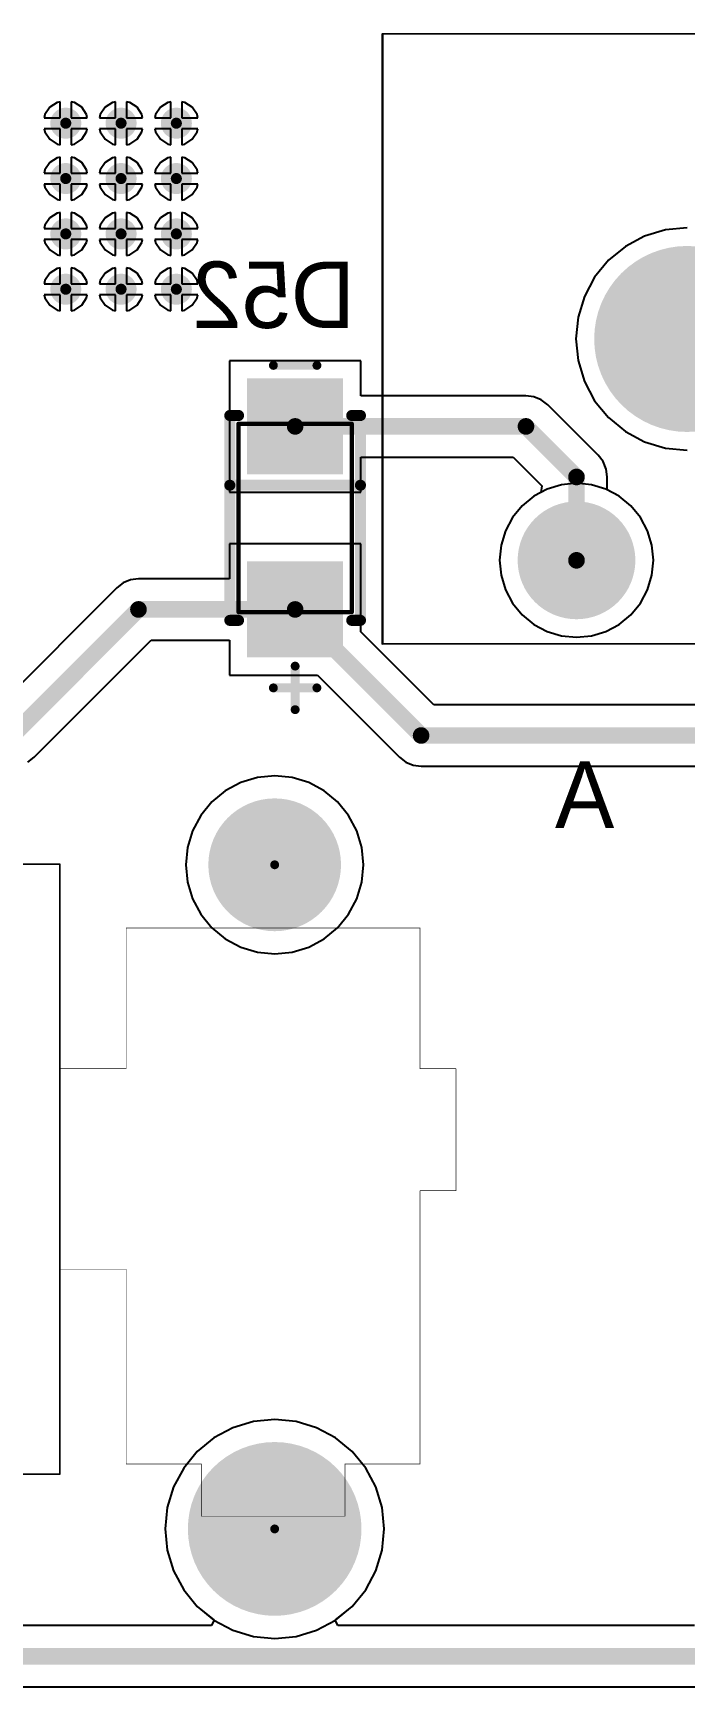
# Model space of a CAD drawing. Header units: millimetres. Extents: x 25 to 374, y 23 to 150.
# Drawn here: x 53.31 to 68.28, y 42.17 to 80.12 of the extents above; entities that cross this region are included whole.
import ezdxf

# ---------------------------------------------------------------- set-up
doc = ezdxf.new("R2010")
doc.units = ezdxf.units.MM
for name, color, linetype in [('BottomLayer', 5, 'Continuous'), ('BottomOverlay', 54, 'Continuous'), ('BottomPaste', 16, 'Continuous'), ('BottomSolder', 6, 'Continuous'), ('Mechanical1', 6, 'Continuous'), ('Mechanical13', 56, 'Continuous'), ('Mechanical15', 56, 'Continuous'), ('MultiLayer', 9, 'Continuous'), ('PadHoleLayer', 156, 'Continuous'), ('TopLayer', 1, 'Continuous'), ('TopOverlay', 2, 'Continuous'), ('TopSolder', 216, 'Continuous'), ('ViaHoleLayer', 16, 'Continuous')]:
    doc.layers.add(name, color=color, linetype=linetype)

# ---------------------------------------------------------------- blocks, each defined once
blk = doc.blocks.new('SMA_DO_214AC__S1_B_80')
at = {"layer": 'BottomLayer'}
for points in [[(-1.1, -1), (-1.1, 1), (-3.1, -1), (-3.1, 1)], [(3.1, -1), (3.1, 1), (1.1, -1), (1.1, 1)]]:
    blk.add_solid(points, dxfattribs=at)
at = {"layer": 'BottomOverlay', "const_width": 0.254}
for points in [[(-2.35, 1.3), (-2.35, 1.5)], [(2.35, 1.5), (-2.35, 1.5)], [(-0.75, -1.5), (-0.75, 1.5)], [(2.35, 1.3), (2.35, 1.5)], [(-2.35, -1.5), (-2.35, -1.3)], [(2.35, -1.5), (-2.35, -1.5)], [(2.35, -1.5), (2.35, -1.3)]]:
    blk.add_lwpolyline(points, dxfattribs=at)
at = {"layer": 'BottomOverlay', "const_width": 0.127}
for points in [[(-2.414, 1.5, 1), (-2.287, 1.5, 1)], [(-2.414, 1.5, 1), (-2.287, 1.5, 1)], [(-0.814, 1.5, 1), (-0.687, 1.5, 1)], [(2.287, 1.5, 1), (2.414, 1.5, 1)], [(2.287, 1.5, 1), (2.414, 1.5, 1)], [(-2.414, 1.3, 1), (-2.287, 1.3, 1)], [(2.287, 1.3, 1), (2.414, 1.3, 1)], [(-2.414, -1.3, 1), (-2.287, -1.3, 1)], [(-2.414, -1.5, 1), (-2.287, -1.5, 1)], [(-2.414, -1.5, 1), (-2.287, -1.5, 1)], [(-0.814, -1.5, 1), (-0.687, -1.5, 1)], [(2.287, -1.3, 1), (2.414, -1.3, 1)], [(2.287, -1.5, 1), (2.414, -1.5, 1)], [(2.287, -1.5, 1), (2.414, -1.5, 1)]]:
    blk.add_lwpolyline(points, format="xyb", close=True, dxfattribs=at)
at = {"layer": 'BottomPaste'}
for points in [[(-1.1, -1), (-1.1, 1), (-3.1, -1), (-3.1, 1)], [(3.1, -1), (3.1, 1), (1.1, -1), (1.1, 1)]]:
    blk.add_solid(points, dxfattribs=at)
at = {"layer": 'BottomSolder'}
for points in [[(-0.998, -1.102), (-0.998, 1.102), (-3.202, -1.102), (-3.202, 1.102)], [(3.202, -1.102), (3.202, 1.102), (0.998, -1.102), (0.998, 1.102)]]:
    blk.add_solid(points, dxfattribs=at)
at = {"layer": 'Mechanical13', "const_width": 0.1}
for points in [[(2.16, 1.3), (-2.16, 1.3)], [(-2.16, -1.3), (-2.16, 1.3)], [(2.16, -1.3), (2.16, 1.3)], [(2.16, -1.3), (-2.16, -1.3)]]:
    blk.add_lwpolyline(points, dxfattribs=at)
at = {"layer": 'Mechanical13', "const_width": 0.05}
for points in [[(-2.185, 1.3, 1), (-2.135, 1.3, 1)], [(-2.185, 1.3, 1), (-2.135, 1.3, 1)], [(2.135, 1.3, 1), (2.185, 1.3, 1)], [(2.135, 1.3, 1), (2.185, 1.3, 1)], [(-2.185, -1.3, 1), (-2.135, -1.3, 1)], [(-2.185, -1.3, 1), (-2.135, -1.3, 1)], [(2.135, -1.3, 1), (2.185, -1.3, 1)], [(2.135, -1.3, 1), (2.185, -1.3, 1)]]:
    blk.add_lwpolyline(points, format="xyb", close=True, dxfattribs=at)
at = {"layer": 'Mechanical15', "const_width": 0.203}
for points in [[(-3.5, -0.5), (-3.5, 0.5)], [(3.9, -0.5), (3.9, 0.5)], [(4.4, 0), (3.4, 0)]]:
    blk.add_lwpolyline(points, dxfattribs=at)
at = {"layer": 'Mechanical15', "const_width": 0.102}
for points in [[(-3.551, 0.5, 1), (-3.449, 0.5, 1)], [(3.849, 0.5, 1), (3.951, 0.5, 1)], [(3.349, 0, 1), (3.451, 0, 1)], [(4.349, 0, 1), (4.451, 0, 1)], [(-3.551, -0.5, 1), (-3.449, -0.5, 1)], [(3.849, -0.5, 1), (3.951, -0.5, 1)]]:
    blk.add_lwpolyline(points, format="xyb", close=True, dxfattribs=at)
blk = doc.blocks.new('1_2_118')
at = {"layer": 'BottomSolder', "const_width": 0.1016}
for points in [[(11.8872, 6.985, 1), (11.9888, 6.985, 1)], [(11.8872, -8.255, 1), (11.9888, -8.255, 1)]]:
    blk.add_lwpolyline(points, format="xyb", close=True, dxfattribs=at)
at = {"layer": 'PadHoleLayer'}
for points, const_width in [([(11.176, 6.985, 1), (12.7, 6.985, 1)], 1.524), ([(10.94105, -8.255, 1), (12.93495, -8.255, 1)], 1.9939)]:
    blk.add_lwpolyline(points, format="xyb", close=True, dxfattribs=dict(at, const_width=const_width))
at = {"layer": 'TopSolder', "const_width": 0.1016}
for points in [[(11.8872, 6.985, 1), (11.9888, 6.985, 1)], [(11.8872, -8.255, 1), (11.9888, -8.255, 1)]]:
    blk.add_lwpolyline(points, format="xyb", close=True, dxfattribs=at)
blk = doc.blocks.new('MX_SW_3_172')
at = {"layer": 'BottomLayer'}
for points, const_width in [([(-1.016, 0, 1), (1.016, 0, 1)], 2.032), ([(3.185, -2.54, 1), (4.435, -2.54, 1)], 1.25), ([(-3.165, -5.08, 1), (-1.915, -5.08, 1)], 1.25)]:
    blk.add_lwpolyline(points, format="xyb", close=True, dxfattribs=dict(at, const_width=const_width))
at = {"layer": 'BottomSolder'}
for points, const_width in [([(-1.067, 0, 1), (1.067, 0, 1)], 2.134), ([(3.134, -2.54, 1), (4.486, -2.54, 1)], 1.352), ([(-3.216, -5.08, 1), (-1.864, -5.08, 1)], 1.352)]:
    blk.add_lwpolyline(points, format="xyb", close=True, dxfattribs=dict(at, const_width=const_width))
at = {"layer": 'Mechanical1', "const_width": 0.0381}
for points in [[(-7, -7), (-7, 7)], [(-7, 7), (7, 7)], [(7, -7), (7, 7)], [(-7, -7), (7, -7)]]:
    blk.add_lwpolyline(points, dxfattribs=at)
at = {"layer": 'Mechanical1', "const_width": 0.0191}
for points in [[(-7.01, 7, 1), (-6.99, 7, 1)], [(-7.01, 7, 1), (-6.99, 7, 1)], [(6.99, 7, 1), (7.01, 7, 1)], [(6.99, 7, 1), (7.01, 7, 1)], [(-7.01, -7, 1), (-6.99, -7, 1)], [(-7.01, -7, 1), (-6.99, -7, 1)], [(6.99, -7, 1), (7.01, -7, 1)], [(6.99, -7, 1), (7.01, -7, 1)]]:
    blk.add_lwpolyline(points, format="xyb", close=True, dxfattribs=at)
at = {"layer": 'MultiLayer'}
for points, const_width in [([(-1.016, 0, 1), (1.016, 0, 1)], 2.032), ([(3.185, -2.54, 1), (4.435, -2.54, 1)], 1.25), ([(-3.165, -5.08, 1), (-1.915, -5.08, 1)], 1.25)]:
    blk.add_lwpolyline(points, format="xyb", close=True, dxfattribs=dict(at, const_width=const_width))
at = {"layer": 'PadHoleLayer'}
for points, const_width in [([(-1.016, 0, 1), (1.016, 0, 1)], 2.032), ([(3.435, -2.54, 1), (4.185, -2.54, 1)], 0.75), ([(-2.915, -5.08, 1), (-2.165, -5.08, 1)], 0.75)]:
    blk.add_lwpolyline(points, format="xyb", close=True, dxfattribs=dict(at, const_width=const_width))
at = {"layer": 'TopLayer'}
for points, const_width in [([(-1.016, 0, 1), (1.016, 0, 1)], 2.032), ([(3.185, -2.54, 1), (4.435, -2.54, 1)], 1.25), ([(-3.165, -5.08, 1), (-1.915, -5.08, 1)], 1.25)]:
    blk.add_lwpolyline(points, format="xyb", close=True, dxfattribs=dict(at, const_width=const_width))
at = {"layer": 'TopSolder'}
for points, const_width in [([(-1.067, 0, 1), (1.067, 0, 1)], 2.134), ([(3.134, -2.54, 1), (4.486, -2.54, 1)], 1.352), ([(-3.216, -5.08, 1), (-1.864, -5.08, 1)], 1.352)]:
    blk.add_lwpolyline(points, format="xyb", close=True, dxfattribs=dict(at, const_width=const_width))
blk = doc.blocks.new('MX_SW_3_184')
at = {"layer": 'BottomLayer'}
for points, const_width in [([(-1.016, 0, 1), (1.016, 0, 1)], 2.032), ([(3.185, -2.54, 1), (4.435, -2.54, 1)], 1.25), ([(-3.165, -5.08, 1), (-1.915, -5.08, 1)], 1.25)]:
    blk.add_lwpolyline(points, format="xyb", close=True, dxfattribs=dict(at, const_width=const_width))
at = {"layer": 'BottomSolder'}
for points, const_width in [([(-1.067, 0, 1), (1.067, 0, 1)], 2.134), ([(3.134, -2.54, 1), (4.486, -2.54, 1)], 1.352), ([(-3.216, -5.08, 1), (-1.864, -5.08, 1)], 1.352)]:
    blk.add_lwpolyline(points, format="xyb", close=True, dxfattribs=dict(at, const_width=const_width))
at = {"layer": 'Mechanical1', "const_width": 0.0381}
for points in [[(-7, -7), (-7, 7)], [(-7, 7), (7, 7)], [(7, -7), (7, 7)], [(-7, -7), (7, -7)]]:
    blk.add_lwpolyline(points, dxfattribs=at)
at = {"layer": 'Mechanical1', "const_width": 0.0191}
for points in [[(-7.01, 7, 1), (-6.99, 7, 1)], [(-7.01, 7, 1), (-6.99, 7, 1)], [(6.99, 7, 1), (7.01, 7, 1)], [(6.99, 7, 1), (7.01, 7, 1)], [(-7.01, -7, 1), (-6.99, -7, 1)], [(-7.01, -7, 1), (-6.99, -7, 1)], [(6.99, -7, 1), (7.01, -7, 1)], [(6.99, -7, 1), (7.01, -7, 1)]]:
    blk.add_lwpolyline(points, format="xyb", close=True, dxfattribs=at)
at = {"layer": 'MultiLayer'}
for points, const_width in [([(-1.016, 0, 1), (1.016, 0, 1)], 2.032), ([(3.185, -2.54, 1), (4.435, -2.54, 1)], 1.25), ([(-3.165, -5.08, 1), (-1.915, -5.08, 1)], 1.25)]:
    blk.add_lwpolyline(points, format="xyb", close=True, dxfattribs=dict(at, const_width=const_width))
at = {"layer": 'PadHoleLayer'}
for points, const_width in [([(-1.016, 0, 1), (1.016, 0, 1)], 2.032), ([(3.435, -2.54, 1), (4.185, -2.54, 1)], 0.75), ([(-2.915, -5.08, 1), (-2.165, -5.08, 1)], 0.75)]:
    blk.add_lwpolyline(points, format="xyb", close=True, dxfattribs=dict(at, const_width=const_width))
at = {"layer": 'TopLayer'}
for points, const_width in [([(-1.016, 0, 1), (1.016, 0, 1)], 2.032), ([(3.185, -2.54, 1), (4.435, -2.54, 1)], 1.25), ([(-3.165, -5.08, 1), (-1.915, -5.08, 1)], 1.25)]:
    blk.add_lwpolyline(points, format="xyb", close=True, dxfattribs=dict(at, const_width=const_width))
at = {"layer": 'TopSolder'}
for points, const_width in [([(-1.067, 0, 1), (1.067, 0, 1)], 2.134), ([(3.134, -2.54, 1), (4.486, -2.54, 1)], 1.352), ([(-3.216, -5.08, 1), (-1.864, -5.08, 1)], 1.352)]:
    blk.add_lwpolyline(points, format="xyb", close=True, dxfattribs=dict(at, const_width=const_width))

msp = doc.modelspace()

# ---------------------------------------------------------------- linework, layer by layer
at = {"layer": 'BottomLayer'}
for p, q in [((53.585, 78.25), (53.571, 78.179)), ((53.698, 78.418), (53.585, 78.25)), ((53.866, 78.53), (53.698, 78.418)), ((53.937, 78.544), (53.866, 78.53)), ((53.937, 78.179), (53.937, 78.544)), ((54.262, 78.53), (54.191, 78.544)), ((54.191, 78.544), (54.191, 78.179)), ((54.43, 78.418), (54.262, 78.53)), ((54.542, 78.25), (54.43, 78.418)), ((54.557, 78.179), (54.542, 78.25)), ((54.855, 78.25), (54.841, 78.179)), ((54.968, 78.418), (54.855, 78.25)), ((55.136, 78.53), (54.968, 78.418)), ((55.207, 78.544), (55.136, 78.53)), ((55.207, 78.179), (55.207, 78.544)), ((55.532, 78.53), (55.461, 78.544)), ((55.461, 78.544), (55.461, 78.179)), ((55.7, 78.418), (55.532, 78.53)), ((55.812, 78.25), (55.7, 78.418)), ((55.827, 78.179), (55.812, 78.25)), ((56.125, 78.25), (56.111, 78.179)), ((56.238, 78.418), (56.125, 78.25)), ((56.406, 78.53), (56.238, 78.418)), ((56.477, 78.544), (56.406, 78.53)), ((56.477, 78.179), (56.477, 78.544)), ((56.802, 78.53), (56.731, 78.544)), ((56.731, 78.544), (56.731, 78.179)), ((56.97, 78.418), (56.802, 78.53)), ((57.082, 78.25), (56.97, 78.418)), ((57.097, 78.179), (57.082, 78.25)), ((53.571, 78.179), (53.937, 78.179)), ((53.937, 77.925), (53.571, 77.925)), ((53.571, 77.925), (53.585, 77.853)), ((53.585, 77.853), (53.698, 77.685)), ((53.937, 77.559), (53.937, 77.925)), ((54.191, 78.179), (54.557, 78.179)), ((54.557, 77.925), (54.191, 77.925)), ((54.191, 77.925), (54.191, 77.559)), ((54.43, 77.685), (54.542, 77.853)), ((54.542, 77.853), (54.557, 77.925)), ((54.841, 78.179), (55.207, 78.179)), ((55.207, 77.925), (54.841, 77.925)), ((54.841, 77.925), (54.855, 77.853)), ((54.855, 77.853), (54.968, 77.685)), ((55.207, 77.559), (55.207, 77.925)), ((55.461, 78.179), (55.827, 78.179)), ((55.827, 77.925), (55.461, 77.925)), ((55.461, 77.925), (55.461, 77.559)), ((55.7, 77.685), (55.812, 77.853)), ((55.812, 77.853), (55.827, 77.925)), ((56.111, 78.179), (56.477, 78.179)), ((56.477, 77.925), (56.111, 77.925)), ((56.111, 77.925), (56.125, 77.853)), ((56.125, 77.853), (56.238, 77.685)), ((56.477, 77.559), (56.477, 77.925)), ((56.731, 78.179), (57.097, 78.179)), ((57.097, 77.925), (56.731, 77.925)), ((56.731, 77.925), (56.731, 77.559)), ((56.97, 77.685), (57.082, 77.853)), ((57.082, 77.853), (57.097, 77.925)), ((53.698, 77.685), (53.866, 77.573)), ((53.866, 77.573), (53.937, 77.559)), ((54.191, 77.559), (54.262, 77.573)), ((54.262, 77.573), (54.43, 77.685)), ((54.968, 77.685), (55.136, 77.573)), ((55.136, 77.573), (55.207, 77.559)), ((55.461, 77.559), (55.532, 77.573)), ((55.532, 77.573), (55.7, 77.685)), ((56.238, 77.685), (56.406, 77.573)), ((56.406, 77.573), (56.477, 77.559)), ((56.731, 77.559), (56.802, 77.573)), ((56.802, 77.573), (56.97, 77.685)), ((53.698, 77.148), (53.585, 76.98)), ((53.866, 77.26), (53.698, 77.148)), ((53.937, 77.274), (53.866, 77.26)), ((53.937, 76.909), (53.937, 77.274)), ((54.262, 77.26), (54.191, 77.274)), ((54.191, 77.274), (54.191, 76.909)), ((54.43, 77.148), (54.262, 77.26)), ((54.542, 76.98), (54.43, 77.148)), ((54.968, 77.148), (54.855, 76.98)), ((55.136, 77.26), (54.968, 77.148)), ((55.207, 77.274), (55.136, 77.26)), ((55.207, 76.909), (55.207, 77.274)), ((55.532, 77.26), (55.461, 77.274)), ((55.461, 77.274), (55.461, 76.909)), ((55.7, 77.148), (55.532, 77.26)), ((55.812, 76.98), (55.7, 77.148)), ((56.238, 77.148), (56.125, 76.98)), ((56.406, 77.26), (56.238, 77.148)), ((56.477, 77.274), (56.406, 77.26)), ((56.477, 76.909), (56.477, 77.274)), ((56.802, 77.26), (56.731, 77.274)), ((56.731, 77.274), (56.731, 76.909)), ((56.97, 77.148), (56.802, 77.26)), ((57.082, 76.98), (56.97, 77.148)), ((53.585, 76.98), (53.571, 76.909)), ((53.571, 76.909), (53.937, 76.909)), ((54.191, 76.909), (54.557, 76.909)), ((54.557, 76.909), (54.542, 76.98)), ((54.855, 76.98), (54.841, 76.909)), ((54.841, 76.909), (55.207, 76.909)), ((55.461, 76.909), (55.827, 76.909)), ((55.827, 76.909), (55.812, 76.98)), ((56.125, 76.98), (56.111, 76.909)), ((56.111, 76.909), (56.477, 76.909)), ((56.731, 76.909), (57.097, 76.909)), ((57.097, 76.909), (57.082, 76.98)), ((53.937, 76.655), (53.571, 76.655)), ((53.571, 76.655), (53.585, 76.583)), ((53.585, 76.583), (53.698, 76.415)), ((53.698, 76.415), (53.866, 76.303)), ((53.866, 76.303), (53.937, 76.289)), ((53.937, 76.289), (53.937, 76.655)), ((54.557, 76.655), (54.191, 76.655)), ((54.191, 76.655), (54.191, 76.289)), ((54.191, 76.289), (54.262, 76.303)), ((54.262, 76.303), (54.43, 76.415)), ((54.43, 76.415), (54.542, 76.583)), ((54.542, 76.583), (54.557, 76.655)), ((55.207, 76.655), (54.841, 76.655)), ((54.841, 76.655), (54.855, 76.583)), ((54.855, 76.583), (54.968, 76.415)), ((54.968, 76.415), (55.136, 76.303)), ((55.136, 76.303), (55.207, 76.289)), ((55.207, 76.289), (55.207, 76.655)), ((55.827, 76.655), (55.461, 76.655)), ((55.461, 76.655), (55.461, 76.289)), ((55.461, 76.289), (55.532, 76.303)), ((55.532, 76.303), (55.7, 76.415)), ((55.7, 76.415), (55.812, 76.583)), ((55.812, 76.583), (55.827, 76.655)), ((56.477, 76.655), (56.111, 76.655)), ((56.111, 76.655), (56.125, 76.583)), ((56.125, 76.583), (56.238, 76.415)), ((56.238, 76.415), (56.406, 76.303)), ((56.406, 76.303), (56.477, 76.289)), ((56.477, 76.289), (56.477, 76.655)), ((57.097, 76.655), (56.731, 76.655)), ((56.731, 76.655), (56.731, 76.289)), ((56.731, 76.289), (56.802, 76.303)), ((56.802, 76.303), (56.97, 76.415)), ((56.97, 76.415), (57.082, 76.583)), ((57.082, 76.583), (57.097, 76.655)), ((53.866, 75.99), (53.698, 75.878)), ((53.937, 76.004), (53.866, 75.99)), ((53.937, 75.639), (53.937, 76.004)), ((54.262, 75.99), (54.191, 76.004)), ((54.191, 76.004), (54.191, 75.639)), ((54.43, 75.878), (54.262, 75.99)), ((55.136, 75.99), (54.968, 75.878)), ((55.207, 76.004), (55.136, 75.99)), ((55.207, 75.639), (55.207, 76.004)), ((55.532, 75.99), (55.461, 76.004)), ((55.461, 76.004), (55.461, 75.639)), ((55.7, 75.878), (55.532, 75.99)), ((56.406, 75.99), (56.238, 75.878)), ((56.477, 76.004), (56.406, 75.99)), ((56.477, 75.639), (56.477, 76.004)), ((56.802, 75.99), (56.731, 76.004)), ((56.731, 76.004), (56.731, 75.639)), ((56.97, 75.878), (56.802, 75.99)), ((53.585, 75.71), (53.571, 75.639)), ((53.571, 75.639), (53.937, 75.639)), ((53.698, 75.878), (53.585, 75.71)), ((54.191, 75.639), (54.557, 75.639)), ((54.542, 75.71), (54.43, 75.878)), ((54.557, 75.639), (54.542, 75.71)), ((54.855, 75.71), (54.841, 75.639)), ((54.841, 75.639), (55.207, 75.639)), ((54.968, 75.878), (54.855, 75.71)), ((55.461, 75.639), (55.827, 75.639)), ((55.812, 75.71), (55.7, 75.878)), ((55.827, 75.639), (55.812, 75.71)), ((56.125, 75.71), (56.111, 75.639)), ((56.111, 75.639), (56.477, 75.639)), ((56.238, 75.878), (56.125, 75.71)), ((56.731, 75.639), (57.097, 75.639)), ((57.082, 75.71), (56.97, 75.878)), ((57.097, 75.639), (57.082, 75.71)), ((67.836, 75.604), (67.357, 75.459)), ((68.334, 75.653), (67.836, 75.604)), ((53.937, 75.385), (53.571, 75.385)), ((53.571, 75.385), (53.585, 75.313)), ((53.585, 75.313), (53.698, 75.145)), ((53.698, 75.145), (53.866, 75.033)), ((53.937, 75.019), (53.937, 75.385)), ((54.557, 75.385), (54.191, 75.385)), ((54.191, 75.385), (54.191, 75.019)), ((54.262, 75.033), (54.43, 75.145)), ((54.43, 75.145), (54.542, 75.313)), ((54.542, 75.313), (54.557, 75.385)), ((55.207, 75.385), (54.841, 75.385)), ((54.841, 75.385), (54.855, 75.313)), ((54.855, 75.313), (54.968, 75.145)), ((54.968, 75.145), (55.136, 75.033)), ((55.207, 75.019), (55.207, 75.385)), ((55.827, 75.385), (55.461, 75.385)), ((55.461, 75.385), (55.461, 75.019)), ((55.532, 75.033), (55.7, 75.145)), ((55.7, 75.145), (55.812, 75.313)), ((55.812, 75.313), (55.827, 75.385)), ((56.477, 75.385), (56.111, 75.385)), ((56.111, 75.385), (56.125, 75.313)), ((56.125, 75.313), (56.238, 75.145)), ((56.238, 75.145), (56.406, 75.033)), ((56.477, 75.019), (56.477, 75.385)), ((57.097, 75.385), (56.731, 75.385)), ((56.731, 75.385), (56.731, 75.019)), ((56.802, 75.033), (56.97, 75.145)), ((56.97, 75.145), (57.082, 75.313)), ((57.082, 75.313), (57.097, 75.385)), ((66.916, 75.223), (66.529, 74.906)), ((67.357, 75.459), (66.916, 75.223)), ((53.866, 75.033), (53.937, 75.019)), ((54.191, 75.019), (54.262, 75.033)), ((55.136, 75.033), (55.207, 75.019)), ((55.461, 75.019), (55.532, 75.033)), ((56.406, 75.033), (56.477, 75.019)), ((56.731, 75.019), (56.802, 75.033)), ((66.529, 74.906), (66.211, 74.519)), ((53.585, 74.44), (53.571, 74.369)), ((53.698, 74.608), (53.585, 74.44)), ((53.866, 74.72), (53.698, 74.608)), ((53.937, 74.734), (53.866, 74.72)), ((53.937, 74.369), (53.937, 74.734)), ((54.262, 74.72), (54.191, 74.734)), ((54.191, 74.734), (54.191, 74.369)), ((54.43, 74.608), (54.262, 74.72)), ((54.542, 74.44), (54.43, 74.608)), ((54.557, 74.369), (54.542, 74.44)), ((54.855, 74.44), (54.841, 74.369)), ((54.968, 74.608), (54.855, 74.44)), ((55.136, 74.72), (54.968, 74.608)), ((55.207, 74.734), (55.136, 74.72)), ((55.207, 74.369), (55.207, 74.734)), ((55.532, 74.72), (55.461, 74.734)), ((55.461, 74.734), (55.461, 74.369)), ((55.7, 74.608), (55.532, 74.72)), ((55.812, 74.44), (55.7, 74.608)), ((55.827, 74.369), (55.812, 74.44)), ((56.125, 74.44), (56.111, 74.369)), ((56.238, 74.608), (56.125, 74.44)), ((56.406, 74.72), (56.238, 74.608)), ((56.477, 74.734), (56.406, 74.72)), ((56.477, 74.369), (56.477, 74.734)), ((56.802, 74.72), (56.731, 74.734)), ((56.731, 74.734), (56.731, 74.369)), ((56.97, 74.608), (56.802, 74.72)), ((57.082, 74.44), (56.97, 74.608)), ((57.097, 74.369), (57.082, 74.44)), ((66.211, 74.519), (65.976, 74.078)), ((53.571, 74.369), (53.937, 74.369)), ((53.937, 74.115), (53.571, 74.115)), ((53.571, 74.115), (53.585, 74.043)), ((53.585, 74.043), (53.698, 73.875)), ((53.937, 73.749), (53.937, 74.115)), ((54.191, 74.369), (54.557, 74.369)), ((54.557, 74.115), (54.191, 74.115)), ((54.191, 74.115), (54.191, 73.749)), ((54.43, 73.875), (54.542, 74.043)), ((54.542, 74.043), (54.557, 74.115)), ((54.841, 74.369), (55.207, 74.369)), ((55.207, 74.115), (54.841, 74.115)), ((54.841, 74.115), (54.855, 74.043)), ((54.855, 74.043), (54.968, 73.875)), ((55.207, 73.749), (55.207, 74.115)), ((55.461, 74.369), (55.827, 74.369)), ((55.827, 74.115), (55.461, 74.115)), ((55.461, 74.115), (55.461, 73.749)), ((55.7, 73.875), (55.812, 74.043)), ((55.812, 74.043), (55.827, 74.115)), ((56.111, 74.369), (56.477, 74.369)), ((56.477, 74.115), (56.111, 74.115)), ((56.111, 74.115), (56.125, 74.043)), ((56.125, 74.043), (56.238, 73.875)), ((56.477, 73.749), (56.477, 74.115)), ((56.731, 74.369), (57.097, 74.369)), ((57.097, 74.115), (56.731, 74.115)), ((56.731, 74.115), (56.731, 73.749)), ((56.97, 73.875), (57.082, 74.043)), ((57.082, 74.043), (57.097, 74.115)), ((65.976, 74.078), (65.83, 73.599)), ((53.698, 73.875), (53.866, 73.763)), ((53.866, 73.763), (53.937, 73.749)), ((54.191, 73.749), (54.262, 73.763)), ((54.262, 73.763), (54.43, 73.875)), ((54.968, 73.875), (55.136, 73.763)), ((55.136, 73.763), (55.207, 73.749)), ((55.461, 73.749), (55.532, 73.763)), ((55.532, 73.763), (55.7, 73.875)), ((56.238, 73.875), (56.406, 73.763)), ((56.406, 73.763), (56.477, 73.749)), ((56.731, 73.749), (56.802, 73.763)), ((56.802, 73.763), (56.97, 73.875)), ((65.83, 73.599), (65.781, 73.101)), ((65.781, 73.101), (65.83, 72.603)), ((60.84, 72.602), (57.824, 72.602)), ((57.824, 72.602), (57.824, 69.586)), ((60.84, 71.799), (60.84, 72.602)), ((65.83, 72.603), (65.976, 72.124)), ((65.976, 72.124), (66.211, 71.683)), ((64.633, 71.799), (60.84, 71.799)), ((64.816, 71.775), (64.633, 71.799)), ((64.986, 71.704), (64.816, 71.775)), ((65.132, 71.592), (64.986, 71.704)), ((66.292, 70.432), (65.132, 71.592)), ((66.211, 71.683), (66.529, 71.296)), ((66.529, 71.296), (66.916, 70.979)), ((66.916, 70.979), (67.357, 70.743)), ((67.357, 70.743), (67.836, 70.598)), ((67.836, 70.598), (68.334, 70.549)), ((60.84, 69.586), (60.84, 70.389)), ((60.84, 70.389), (64.342, 70.389)), ((64.342, 70.389), (64.998, 69.733)), ((66.404, 70.286), (66.292, 70.432)), ((66.474, 70.116), (66.404, 70.286)), ((66.498, 69.934), (66.474, 70.116)), ((66.498, 69.638), (66.498, 69.934)), ((57.824, 69.586), (60.84, 69.586)), ((64.812, 69.49), (64.545, 69.27)), ((64.975, 69.577), (64.812, 69.49)), ((64.998, 69.733), (64.975, 69.577)), ((66.775, 69.49), (66.498, 69.638)), ((67.043, 69.27), (66.775, 69.49)), ((64.545, 69.27), (64.325, 69.003)), ((67.262, 69.003), (67.043, 69.27)), ((64.162, 68.697), (64.061, 68.366)), ((64.325, 69.003), (64.162, 68.697)), ((67.426, 68.697), (67.262, 69.003)), ((67.526, 68.366), (67.426, 68.697)), ((60.84, 68.402), (57.824, 68.402)), ((57.824, 68.402), (57.824, 67.599)), ((60.84, 66.382), (60.84, 68.402)), ((64.061, 68.366), (64.027, 68.021)), ((67.56, 68.021), (67.526, 68.366)), ((64.027, 68.021), (64.061, 67.677)), ((67.526, 67.677), (67.56, 68.021)), ((55.551, 67.575), (55.381, 67.504)), ((55.733, 67.599), (55.551, 67.575)), ((57.824, 67.599), (55.733, 67.599)), ((64.061, 67.677), (64.162, 67.345)), ((67.426, 67.345), (67.526, 67.677)), ((55.235, 67.392), (52.548, 64.705)), ((55.381, 67.504), (55.235, 67.392)), ((64.162, 67.345), (64.325, 67.04)), ((67.262, 67.04), (67.426, 67.345)), ((64.325, 67.04), (64.545, 66.772)), ((67.043, 66.772), (67.262, 67.04)), ((64.545, 66.772), (64.812, 66.552)), ((64.812, 66.552), (65.118, 66.389)), ((66.47, 66.389), (66.775, 66.552)), ((66.775, 66.552), (67.043, 66.772)), ((53.338, 63.503), (56.025, 66.189)), ((56.025, 66.189), (57.824, 66.189)), ((57.824, 66.189), (57.824, 65.386)), ((62.517, 64.705), (60.84, 66.382)), ((65.118, 66.389), (65.449, 66.289)), ((65.449, 66.289), (65.794, 66.255)), ((65.794, 66.255), (66.138, 66.289)), ((66.138, 66.289), (66.47, 66.389)), ((57.824, 65.386), (59.844, 65.386)), ((59.844, 65.386), (61.727, 63.503)), ((78.911, 64.705), (62.517, 64.705)), ((53.192, 63.391), (53.338, 63.503)), ((61.727, 63.503), (61.873, 63.391)), ((61.873, 63.391), (62.043, 63.32)), ((58.464, 63.036), (58.081, 62.92)), ((58.862, 63.075), (58.464, 63.036)), ((59.26, 63.036), (58.862, 63.075)), ((59.643, 62.92), (59.26, 63.036)), ((62.043, 63.32), (62.225, 63.296)), ((62.225, 63.296), (78.911, 63.296)), ((57.728, 62.731), (57.418, 62.477)), ((58.081, 62.92), (57.728, 62.731)), ((59.996, 62.731), (59.643, 62.92)), ((60.306, 62.477), (59.996, 62.731)), ((57.418, 62.477), (57.164, 62.168)), ((60.56, 62.168), (60.306, 62.477)), ((57.164, 62.168), (56.976, 61.815)), ((60.748, 61.815), (60.56, 62.168)), ((56.976, 61.815), (56.859, 61.432)), ((60.865, 61.432), (60.748, 61.815)), ((56.859, 61.432), (56.82, 61.034)), ((60.904, 61.034), (60.865, 61.432)), ((56.82, 61.034), (56.859, 60.635)), ((60.865, 60.635), (60.904, 61.034)), ((56.859, 60.635), (56.976, 60.252)), ((60.748, 60.252), (60.865, 60.635)), ((56.976, 60.252), (57.164, 59.899)), ((60.56, 59.899), (60.748, 60.252)), ((57.164, 59.899), (57.418, 59.59)), ((57.418, 59.59), (57.728, 59.336)), ((59.996, 59.336), (60.306, 59.59)), ((60.306, 59.59), (60.56, 59.899)), ((57.728, 59.336), (58.081, 59.147)), ((59.643, 59.147), (59.996, 59.336)), ((58.081, 59.147), (58.464, 59.031)), ((58.464, 59.031), (58.862, 58.992)), ((58.862, 58.992), (59.26, 59.031)), ((59.26, 59.031), (59.643, 59.147)), ((58.372, 48.259), (57.9, 48.116)), ((58.862, 48.308), (58.372, 48.259)), ((59.352, 48.259), (58.862, 48.308)), ((59.824, 48.116), (59.352, 48.259)), ((57.465, 47.884), (57.084, 47.571)), ((57.9, 48.116), (57.465, 47.884)), ((60.259, 47.884), (59.824, 48.116)), ((60.64, 47.571), (60.259, 47.884)), ((57.084, 47.571), (56.772, 47.19)), ((60.952, 47.19), (60.64, 47.571)), ((56.772, 47.19), (56.539, 46.756)), ((61.185, 46.756), (60.952, 47.19)), ((56.539, 46.756), (56.396, 46.284)), ((61.328, 46.284), (61.185, 46.756)), ((56.396, 46.284), (56.348, 45.794)), ((61.376, 45.794), (61.328, 46.284)), ((56.348, 45.794), (56.396, 45.303)), ((61.328, 45.303), (61.376, 45.794)), ((56.396, 45.303), (56.539, 44.832)), ((61.185, 44.832), (61.328, 45.303)), ((56.539, 44.832), (56.772, 44.397)), ((60.952, 44.397), (61.185, 44.832)), ((56.772, 44.397), (57.084, 44.016)), ((60.64, 44.016), (60.952, 44.397)), ((57.084, 44.016), (57.464, 43.704)), ((57.465, 43.694), (57.41, 43.577)), ((57.464, 43.704), (57.465, 43.694)), ((60.259, 43.694), (60.26, 43.704)), ((60.314, 43.577), (60.259, 43.694)), ((60.26, 43.704), (60.64, 44.016)), ((57.41, 43.577), (42.294, 43.577)), ((68.506, 43.577), (60.314, 43.577)), ((42.002, 42.168), (68.798, 42.168))]:
    msp.add_line(p, q, dxfattribs=at)
for points, const_width in [([(53.937, 78.052, 1), (54.191, 78.052, 1)], 0.254), ([(55.207, 78.052, 1), (55.461, 78.052, 1)], 0.254), ([(56.477, 78.052, 1), (56.731, 78.052, 1)], 0.254), ([(53.937, 76.782, 1), (54.191, 76.782, 1)], 0.254), ([(55.207, 76.782, 1), (55.461, 76.782, 1)], 0.254), ([(56.477, 76.782, 1), (56.731, 76.782, 1)], 0.254), ([(53.937, 75.512, 1), (54.191, 75.512, 1)], 0.254), ([(55.207, 75.512, 1), (55.461, 75.512, 1)], 0.254), ([(56.477, 75.512, 1), (56.731, 75.512, 1)], 0.254), ([(53.937, 74.242, 1), (54.191, 74.242, 1)], 0.254), ([(55.207, 74.242, 1), (55.461, 74.242, 1)], 0.254), ([(56.477, 74.242, 1), (56.731, 74.242, 1)], 0.254), ([(59.237, 71.094, 1), (59.427, 71.094, 1)], 0.191), ([(64.538, 71.094, 1), (64.729, 71.094, 1)], 0.191), ([(64.538, 71.094, 1), (64.729, 71.094, 1)], 0.191), ([(65.698, 69.934, 1), (65.889, 69.934, 1)], 0.191), ([(65.698, 69.934, 1), (65.889, 69.934, 1)], 0.191), ([(65.698, 68.021, 1), (65.889, 68.021, 1)], 0.191), ([(55.638, 66.894, 1), (55.829, 66.894, 1)], 0.191), ([(55.638, 66.894, 1), (55.829, 66.894, 1)], 0.191), ([(59.237, 66.894, 1), (59.427, 66.894, 1)], 0.191), ([(59.237, 66.894, 1), (59.427, 66.894, 1)], 0.191), ([(62.13, 64.001, 1), (62.32, 64.001, 1)], 0.191), ([(62.13, 64.001, 1), (62.32, 64.001, 1)], 0.191)]:
    msp.add_lwpolyline(points, format="xyb", close=True, dxfattribs=dict(at, const_width=const_width))
at = {"layer": 'BottomLayer', "const_width": 0.381}
for points in [[(59.332, 71.094), (64.633, 71.094)], [(64.633, 71.094), (65.794, 69.934)], [(65.794, 68.021), (65.794, 69.934)], [(52.84, 64.001), (55.733, 66.894)], [(55.733, 66.894), (59.332, 66.894)], [(59.332, 66.894), (62.225, 64.001)], [(62.225, 64.001), (80.419, 64.001)], [(42.002, 42.873), (68.798, 42.873)]]:
    msp.add_lwpolyline(points, dxfattribs=at)
at = {"layer": 'BottomSolder', "const_width": 0.356}
for points in [[(53.886, 78.052, 1), (54.242, 78.052, 1)], [(55.156, 78.052, 1), (55.512, 78.052, 1)], [(56.426, 78.052, 1), (56.782, 78.052, 1)], [(53.886, 76.782, 1), (54.242, 76.782, 1)], [(55.156, 76.782, 1), (55.512, 76.782, 1)], [(56.426, 76.782, 1), (56.782, 76.782, 1)], [(53.886, 75.512, 1), (54.242, 75.512, 1)], [(55.156, 75.512, 1), (55.512, 75.512, 1)], [(56.426, 75.512, 1), (56.782, 75.512, 1)], [(53.886, 74.242, 1), (54.242, 74.242, 1)], [(55.156, 74.242, 1), (55.512, 74.242, 1)], [(56.426, 74.242, 1), (56.782, 74.242, 1)]]:
    msp.add_lwpolyline(points, format="xyb", close=True, dxfattribs=at)
at = {"layer": 'Mechanical1', "const_width": 0.0127}
for points in [[(61.357, 80.105), (75.356, 80.105)], [(61.357, 66.106), (61.357, 80.105)], [(61.357, 66.106), (75.356, 66.106)], [(39.926, 61.055), (53.925, 61.055)], [(53.925, 56.355), (53.925, 61.055)], [(55.451, 59.585), (62.2, 59.585)], [(55.451, 56.355), (55.451, 59.585)], [(62.2, 56.355), (62.2, 59.585)], [(53.925, 56.355), (55.451, 56.355)], [(62.2, 56.355), (63.026, 56.355)], [(63.026, 53.555), (63.026, 56.355)], [(62.2, 47.285), (62.2, 53.555)], [(62.2, 53.555), (63.026, 53.555)], [(53.925, 47.056), (53.925, 51.755)], [(53.925, 51.755), (55.451, 51.755)], [(55.451, 47.285), (55.451, 51.755)], [(39.926, 47.056), (53.925, 47.056)], [(55.451, 47.285), (57.176, 47.285)], [(57.176, 46.086), (57.176, 47.285)], [(60.475, 46.086), (60.475, 47.285)], [(60.475, 47.285), (62.2, 47.285)], [(57.176, 46.086), (60.475, 46.086)]]:
    msp.add_lwpolyline(points, dxfattribs=at)
at = {"layer": 'Mechanical1', "const_width": 0.00635}
for points in [[(61.354, 80.105, 1), (61.36, 80.105, 1)], [(61.354, 80.105, 1), (61.36, 80.105, 1)], [(61.354, 66.106, 1), (61.36, 66.106, 1)], [(61.354, 66.106, 1), (61.36, 66.106, 1)], [(53.922, 61.055, 1), (53.929, 61.055, 1)], [(53.922, 61.055, 1), (53.929, 61.055, 1)], [(55.448, 59.585, 1), (55.454, 59.585, 1)], [(55.448, 59.585, 1), (55.454, 59.585, 1)], [(62.197, 59.585, 1), (62.204, 59.585, 1)], [(62.197, 59.585, 1), (62.204, 59.585, 1)], [(53.922, 56.355, 1), (53.929, 56.355, 1)], [(53.922, 56.355, 1), (53.929, 56.355, 1)], [(55.448, 56.355, 1), (55.454, 56.355, 1)], [(55.448, 56.355, 1), (55.454, 56.355, 1)], [(62.197, 56.355, 1), (62.204, 56.355, 1)], [(62.197, 56.355, 1), (62.204, 56.355, 1)], [(63.023, 56.355, 1), (63.029, 56.355, 1)], [(63.023, 56.355, 1), (63.029, 56.355, 1)], [(62.197, 53.555, 1), (62.204, 53.555, 1)], [(62.197, 53.555, 1), (62.204, 53.555, 1)], [(63.023, 53.555, 1), (63.029, 53.555, 1)], [(63.023, 53.555, 1), (63.029, 53.555, 1)], [(53.922, 51.755, 1), (53.929, 51.755, 1)], [(53.922, 51.755, 1), (53.929, 51.755, 1)], [(55.448, 51.755, 1), (55.454, 51.755, 1)], [(55.448, 51.755, 1), (55.454, 51.755, 1)], [(53.922, 47.056, 1), (53.929, 47.056, 1)], [(53.922, 47.056, 1), (53.929, 47.056, 1)], [(55.448, 47.285, 1), (55.454, 47.285, 1)], [(55.448, 47.285, 1), (55.454, 47.285, 1)], [(57.173, 47.285, 1), (57.179, 47.285, 1)], [(57.173, 47.285, 1), (57.179, 47.285, 1)], [(60.472, 47.285, 1), (60.478, 47.285, 1)], [(60.472, 47.285, 1), (60.478, 47.285, 1)], [(62.197, 47.285, 1), (62.204, 47.285, 1)], [(62.197, 47.285, 1), (62.204, 47.285, 1)], [(57.173, 46.086, 1), (57.179, 46.086, 1)], [(57.173, 46.086, 1), (57.179, 46.086, 1)], [(60.472, 46.086, 1), (60.478, 46.086, 1)], [(60.472, 46.086, 1), (60.478, 46.086, 1)]]:
    msp.add_lwpolyline(points, format="xyb", close=True, dxfattribs=at)
at = {"layer": 'MultiLayer', "const_width": 0.254}
for points in [[(53.937, 78.052, 1), (54.191, 78.052, 1)], [(55.207, 78.052, 1), (55.461, 78.052, 1)], [(56.477, 78.052, 1), (56.731, 78.052, 1)], [(53.937, 76.782, 1), (54.191, 76.782, 1)], [(55.207, 76.782, 1), (55.461, 76.782, 1)], [(56.477, 76.782, 1), (56.731, 76.782, 1)], [(53.937, 75.512, 1), (54.191, 75.512, 1)], [(55.207, 75.512, 1), (55.461, 75.512, 1)], [(56.477, 75.512, 1), (56.731, 75.512, 1)], [(53.937, 74.242, 1), (54.191, 74.242, 1)], [(55.207, 74.242, 1), (55.461, 74.242, 1)], [(56.477, 74.242, 1), (56.731, 74.242, 1)]]:
    msp.add_lwpolyline(points, format="xyb", close=True, dxfattribs=at)
at = {"layer": 'TopLayer'}
for p, q in [((53.585, 78.25), (53.571, 78.179)), ((53.698, 78.418), (53.585, 78.25)), ((53.866, 78.53), (53.698, 78.418)), ((53.937, 78.544), (53.866, 78.53)), ((53.937, 78.179), (53.937, 78.544)), ((54.262, 78.53), (54.191, 78.544)), ((54.191, 78.544), (54.191, 78.179)), ((54.43, 78.418), (54.262, 78.53)), ((54.542, 78.25), (54.43, 78.418)), ((54.557, 78.179), (54.542, 78.25)), ((54.855, 78.25), (54.841, 78.179)), ((54.968, 78.418), (54.855, 78.25)), ((55.136, 78.53), (54.968, 78.418)), ((55.207, 78.544), (55.136, 78.53)), ((55.207, 78.179), (55.207, 78.544)), ((55.532, 78.53), (55.461, 78.544)), ((55.461, 78.544), (55.461, 78.179)), ((55.7, 78.418), (55.532, 78.53)), ((55.812, 78.25), (55.7, 78.418)), ((55.827, 78.179), (55.812, 78.25)), ((56.125, 78.25), (56.111, 78.179)), ((56.238, 78.418), (56.125, 78.25)), ((56.406, 78.53), (56.238, 78.418)), ((56.477, 78.544), (56.406, 78.53)), ((56.477, 78.179), (56.477, 78.544)), ((56.802, 78.53), (56.731, 78.544)), ((56.731, 78.544), (56.731, 78.179)), ((56.97, 78.418), (56.802, 78.53)), ((57.082, 78.25), (56.97, 78.418)), ((57.097, 78.179), (57.082, 78.25)), ((53.571, 78.179), (53.937, 78.179)), ((53.937, 77.925), (53.571, 77.925)), ((53.571, 77.925), (53.585, 77.853)), ((53.585, 77.853), (53.698, 77.685)), ((53.937, 77.559), (53.937, 77.925)), ((54.191, 78.179), (54.557, 78.179)), ((54.557, 77.925), (54.191, 77.925)), ((54.191, 77.925), (54.191, 77.559)), ((54.43, 77.685), (54.542, 77.853)), ((54.542, 77.853), (54.557, 77.925)), ((54.841, 78.179), (55.207, 78.179)), ((55.207, 77.925), (54.841, 77.925)), ((54.841, 77.925), (54.855, 77.853)), ((54.855, 77.853), (54.968, 77.685)), ((55.207, 77.559), (55.207, 77.925)), ((55.461, 78.179), (55.827, 78.179)), ((55.827, 77.925), (55.461, 77.925)), ((55.461, 77.925), (55.461, 77.559)), ((55.7, 77.685), (55.812, 77.853)), ((55.812, 77.853), (55.827, 77.925)), ((56.111, 78.179), (56.477, 78.179)), ((56.477, 77.925), (56.111, 77.925)), ((56.111, 77.925), (56.125, 77.853)), ((56.125, 77.853), (56.238, 77.685)), ((56.477, 77.559), (56.477, 77.925)), ((56.731, 78.179), (57.097, 78.179)), ((57.097, 77.925), (56.731, 77.925)), ((56.731, 77.925), (56.731, 77.559)), ((56.97, 77.685), (57.082, 77.853)), ((57.082, 77.853), (57.097, 77.925)), ((53.698, 77.685), (53.866, 77.573)), ((53.866, 77.573), (53.937, 77.559)), ((54.191, 77.559), (54.262, 77.573)), ((54.262, 77.573), (54.43, 77.685)), ((54.968, 77.685), (55.136, 77.573)), ((55.136, 77.573), (55.207, 77.559)), ((55.461, 77.559), (55.532, 77.573)), ((55.532, 77.573), (55.7, 77.685)), ((56.238, 77.685), (56.406, 77.573)), ((56.406, 77.573), (56.477, 77.559)), ((56.731, 77.559), (56.802, 77.573)), ((56.802, 77.573), (56.97, 77.685)), ((53.698, 77.148), (53.585, 76.98)), ((53.866, 77.26), (53.698, 77.148)), ((53.937, 77.274), (53.866, 77.26)), ((53.937, 76.909), (53.937, 77.274)), ((54.262, 77.26), (54.191, 77.274)), ((54.191, 77.274), (54.191, 76.909)), ((54.43, 77.148), (54.262, 77.26)), ((54.542, 76.98), (54.43, 77.148)), ((54.968, 77.148), (54.855, 76.98)), ((55.136, 77.26), (54.968, 77.148)), ((55.207, 77.274), (55.136, 77.26)), ((55.207, 76.909), (55.207, 77.274)), ((55.532, 77.26), (55.461, 77.274)), ((55.461, 77.274), (55.461, 76.909)), ((55.7, 77.148), (55.532, 77.26)), ((55.812, 76.98), (55.7, 77.148)), ((56.238, 77.148), (56.125, 76.98)), ((56.406, 77.26), (56.238, 77.148)), ((56.477, 77.274), (56.406, 77.26)), ((56.477, 76.909), (56.477, 77.274)), ((56.802, 77.26), (56.731, 77.274)), ((56.731, 77.274), (56.731, 76.909)), ((56.97, 77.148), (56.802, 77.26)), ((57.082, 76.98), (56.97, 77.148)), ((53.585, 76.98), (53.571, 76.909)), ((53.571, 76.909), (53.937, 76.909)), ((54.191, 76.909), (54.557, 76.909)), ((54.557, 76.909), (54.542, 76.98)), ((54.855, 76.98), (54.841, 76.909)), ((54.841, 76.909), (55.207, 76.909)), ((55.461, 76.909), (55.827, 76.909)), ((55.827, 76.909), (55.812, 76.98)), ((56.125, 76.98), (56.111, 76.909)), ((56.111, 76.909), (56.477, 76.909)), ((56.731, 76.909), (57.097, 76.909)), ((57.097, 76.909), (57.082, 76.98)), ((53.937, 76.655), (53.571, 76.655)), ((53.571, 76.655), (53.585, 76.583)), ((53.585, 76.583), (53.698, 76.415)), ((53.698, 76.415), (53.866, 76.303)), ((53.866, 76.303), (53.937, 76.289)), ((53.937, 76.289), (53.937, 76.655)), ((54.557, 76.655), (54.191, 76.655)), ((54.191, 76.655), (54.191, 76.289)), ((54.191, 76.289), (54.262, 76.303)), ((54.262, 76.303), (54.43, 76.415)), ((54.43, 76.415), (54.542, 76.583)), ((54.542, 76.583), (54.557, 76.655)), ((55.207, 76.655), (54.841, 76.655)), ((54.841, 76.655), (54.855, 76.583)), ((54.855, 76.583), (54.968, 76.415)), ((54.968, 76.415), (55.136, 76.303)), ((55.136, 76.303), (55.207, 76.289)), ((55.207, 76.289), (55.207, 76.655)), ((55.827, 76.655), (55.461, 76.655)), ((55.461, 76.655), (55.461, 76.289)), ((55.461, 76.289), (55.532, 76.303)), ((55.532, 76.303), (55.7, 76.415)), ((55.7, 76.415), (55.812, 76.583)), ((55.812, 76.583), (55.827, 76.655)), ((56.477, 76.655), (56.111, 76.655)), ((56.111, 76.655), (56.125, 76.583)), ((56.125, 76.583), (56.238, 76.415)), ((56.238, 76.415), (56.406, 76.303)), ((56.406, 76.303), (56.477, 76.289)), ((56.477, 76.289), (56.477, 76.655)), ((57.097, 76.655), (56.731, 76.655)), ((56.731, 76.655), (56.731, 76.289)), ((56.731, 76.289), (56.802, 76.303)), ((56.802, 76.303), (56.97, 76.415)), ((56.97, 76.415), (57.082, 76.583)), ((57.082, 76.583), (57.097, 76.655)), ((53.866, 75.99), (53.698, 75.878)), ((53.937, 76.004), (53.866, 75.99)), ((53.937, 75.639), (53.937, 76.004)), ((54.262, 75.99), (54.191, 76.004)), ((54.191, 76.004), (54.191, 75.639)), ((54.43, 75.878), (54.262, 75.99)), ((55.136, 75.99), (54.968, 75.878)), ((55.207, 76.004), (55.136, 75.99)), ((55.207, 75.639), (55.207, 76.004)), ((55.532, 75.99), (55.461, 76.004)), ((55.461, 76.004), (55.461, 75.639)), ((55.7, 75.878), (55.532, 75.99)), ((56.406, 75.99), (56.238, 75.878)), ((56.477, 76.004), (56.406, 75.99)), ((56.477, 75.639), (56.477, 76.004)), ((56.802, 75.99), (56.731, 76.004)), ((56.731, 76.004), (56.731, 75.639)), ((56.97, 75.878), (56.802, 75.99)), ((53.585, 75.71), (53.571, 75.639)), ((53.571, 75.639), (53.937, 75.639)), ((53.698, 75.878), (53.585, 75.71)), ((54.191, 75.639), (54.557, 75.639)), ((54.542, 75.71), (54.43, 75.878)), ((54.557, 75.639), (54.542, 75.71)), ((54.855, 75.71), (54.841, 75.639)), ((54.841, 75.639), (55.207, 75.639)), ((54.968, 75.878), (54.855, 75.71)), ((55.461, 75.639), (55.827, 75.639)), ((55.812, 75.71), (55.7, 75.878)), ((55.827, 75.639), (55.812, 75.71)), ((56.125, 75.71), (56.111, 75.639)), ((56.111, 75.639), (56.477, 75.639)), ((56.238, 75.878), (56.125, 75.71)), ((56.731, 75.639), (57.097, 75.639)), ((57.082, 75.71), (56.97, 75.878)), ((57.097, 75.639), (57.082, 75.71)), ((67.836, 75.604), (67.357, 75.459)), ((68.334, 75.653), (67.836, 75.604)), ((53.937, 75.385), (53.571, 75.385)), ((53.571, 75.385), (53.585, 75.313)), ((53.585, 75.313), (53.698, 75.145)), ((53.698, 75.145), (53.866, 75.033)), ((53.937, 75.019), (53.937, 75.385)), ((54.557, 75.385), (54.191, 75.385)), ((54.191, 75.385), (54.191, 75.019)), ((54.262, 75.033), (54.43, 75.145)), ((54.43, 75.145), (54.542, 75.313)), ((54.542, 75.313), (54.557, 75.385)), ((55.207, 75.385), (54.841, 75.385)), ((54.841, 75.385), (54.855, 75.313)), ((54.855, 75.313), (54.968, 75.145)), ((54.968, 75.145), (55.136, 75.033)), ((55.207, 75.019), (55.207, 75.385)), ((55.827, 75.385), (55.461, 75.385)), ((55.461, 75.385), (55.461, 75.019)), ((55.532, 75.033), (55.7, 75.145)), ((55.7, 75.145), (55.812, 75.313)), ((55.812, 75.313), (55.827, 75.385)), ((56.477, 75.385), (56.111, 75.385)), ((56.111, 75.385), (56.125, 75.313)), ((56.125, 75.313), (56.238, 75.145)), ((56.238, 75.145), (56.406, 75.033)), ((56.477, 75.019), (56.477, 75.385)), ((57.097, 75.385), (56.731, 75.385)), ((56.731, 75.385), (56.731, 75.019)), ((56.802, 75.033), (56.97, 75.145)), ((56.97, 75.145), (57.082, 75.313)), ((57.082, 75.313), (57.097, 75.385)), ((66.916, 75.223), (66.529, 74.906)), ((67.357, 75.459), (66.916, 75.223)), ((53.866, 75.033), (53.937, 75.019)), ((54.191, 75.019), (54.262, 75.033)), ((55.136, 75.033), (55.207, 75.019)), ((55.461, 75.019), (55.532, 75.033)), ((56.406, 75.033), (56.477, 75.019)), ((56.731, 75.019), (56.802, 75.033)), ((66.529, 74.906), (66.211, 74.519)), ((53.585, 74.44), (53.571, 74.369)), ((53.698, 74.608), (53.585, 74.44)), ((53.866, 74.72), (53.698, 74.608)), ((53.937, 74.734), (53.866, 74.72)), ((53.937, 74.369), (53.937, 74.734)), ((54.262, 74.72), (54.191, 74.734)), ((54.191, 74.734), (54.191, 74.369)), ((54.43, 74.608), (54.262, 74.72)), ((54.542, 74.44), (54.43, 74.608)), ((54.557, 74.369), (54.542, 74.44)), ((54.855, 74.44), (54.841, 74.369)), ((54.968, 74.608), (54.855, 74.44)), ((55.136, 74.72), (54.968, 74.608)), ((55.207, 74.734), (55.136, 74.72)), ((55.207, 74.369), (55.207, 74.734)), ((55.532, 74.72), (55.461, 74.734)), ((55.461, 74.734), (55.461, 74.369)), ((55.7, 74.608), (55.532, 74.72)), ((55.812, 74.44), (55.7, 74.608)), ((55.827, 74.369), (55.812, 74.44)), ((56.125, 74.44), (56.111, 74.369)), ((56.238, 74.608), (56.125, 74.44)), ((56.406, 74.72), (56.238, 74.608)), ((56.477, 74.734), (56.406, 74.72)), ((56.477, 74.369), (56.477, 74.734)), ((56.802, 74.72), (56.731, 74.734)), ((56.731, 74.734), (56.731, 74.369)), ((56.97, 74.608), (56.802, 74.72)), ((57.082, 74.44), (56.97, 74.608)), ((57.097, 74.369), (57.082, 74.44)), ((66.211, 74.519), (65.976, 74.078)), ((53.571, 74.369), (53.937, 74.369)), ((53.937, 74.115), (53.571, 74.115)), ((53.571, 74.115), (53.585, 74.043)), ((53.585, 74.043), (53.698, 73.875)), ((53.937, 73.749), (53.937, 74.115)), ((54.191, 74.369), (54.557, 74.369)), ((54.557, 74.115), (54.191, 74.115)), ((54.191, 74.115), (54.191, 73.749)), ((54.43, 73.875), (54.542, 74.043)), ((54.542, 74.043), (54.557, 74.115)), ((54.841, 74.369), (55.207, 74.369)), ((55.207, 74.115), (54.841, 74.115)), ((54.841, 74.115), (54.855, 74.043)), ((54.855, 74.043), (54.968, 73.875)), ((55.207, 73.749), (55.207, 74.115)), ((55.461, 74.369), (55.827, 74.369)), ((55.827, 74.115), (55.461, 74.115)), ((55.461, 74.115), (55.461, 73.749)), ((55.7, 73.875), (55.812, 74.043)), ((55.812, 74.043), (55.827, 74.115)), ((56.111, 74.369), (56.477, 74.369)), ((56.477, 74.115), (56.111, 74.115)), ((56.111, 74.115), (56.125, 74.043)), ((56.125, 74.043), (56.238, 73.875)), ((56.477, 73.749), (56.477, 74.115)), ((56.731, 74.369), (57.097, 74.369)), ((57.097, 74.115), (56.731, 74.115)), ((56.731, 74.115), (56.731, 73.749)), ((56.97, 73.875), (57.082, 74.043)), ((57.082, 74.043), (57.097, 74.115)), ((65.976, 74.078), (65.83, 73.599)), ((53.698, 73.875), (53.866, 73.763)), ((53.866, 73.763), (53.937, 73.749)), ((54.191, 73.749), (54.262, 73.763)), ((54.262, 73.763), (54.43, 73.875)), ((54.968, 73.875), (55.136, 73.763)), ((55.136, 73.763), (55.207, 73.749)), ((55.461, 73.749), (55.532, 73.763)), ((55.532, 73.763), (55.7, 73.875)), ((56.238, 73.875), (56.406, 73.763)), ((56.406, 73.763), (56.477, 73.749)), ((56.731, 73.749), (56.802, 73.763)), ((56.802, 73.763), (56.97, 73.875)), ((65.83, 73.599), (65.781, 73.101)), ((65.781, 73.101), (65.83, 72.603)), ((65.83, 72.603), (65.976, 72.124)), ((65.976, 72.124), (66.211, 71.683)), ((66.211, 71.683), (66.529, 71.296)), ((66.529, 71.296), (66.916, 70.979)), ((66.916, 70.979), (67.357, 70.743)), ((67.357, 70.743), (67.836, 70.598)), ((67.836, 70.598), (68.334, 70.549)), ((64.812, 69.49), (64.545, 69.27)), ((65.118, 69.653), (64.812, 69.49)), ((65.449, 69.754), (65.118, 69.653)), ((65.794, 69.788), (65.449, 69.754)), ((66.138, 69.754), (65.794, 69.788)), ((66.47, 69.653), (66.138, 69.754)), ((66.775, 69.49), (66.47, 69.653)), ((67.043, 69.27), (66.775, 69.49)), ((64.545, 69.27), (64.325, 69.003)), ((67.262, 69.003), (67.043, 69.27)), ((64.162, 68.697), (64.061, 68.366)), ((64.325, 69.003), (64.162, 68.697)), ((67.426, 68.697), (67.262, 69.003)), ((67.526, 68.366), (67.426, 68.697)), ((64.061, 68.366), (64.027, 68.021)), ((67.56, 68.021), (67.526, 68.366)), ((64.027, 68.021), (64.061, 67.677)), ((67.526, 67.677), (67.56, 68.021)), ((64.061, 67.677), (64.162, 67.345)), ((67.426, 67.345), (67.526, 67.677)), ((64.162, 67.345), (64.325, 67.04)), ((67.262, 67.04), (67.426, 67.345)), ((64.325, 67.04), (64.545, 66.772)), ((67.043, 66.772), (67.262, 67.04)), ((64.545, 66.772), (64.812, 66.552)), ((64.812, 66.552), (65.118, 66.389)), ((66.47, 66.389), (66.775, 66.552)), ((66.775, 66.552), (67.043, 66.772)), ((65.118, 66.389), (65.449, 66.289)), ((65.449, 66.289), (65.794, 66.255)), ((65.794, 66.255), (66.138, 66.289)), ((66.138, 66.289), (66.47, 66.389)), ((58.464, 63.036), (58.081, 62.92)), ((58.862, 63.075), (58.464, 63.036)), ((59.26, 63.036), (58.862, 63.075)), ((59.643, 62.92), (59.26, 63.036)), ((57.728, 62.731), (57.418, 62.477)), ((58.081, 62.92), (57.728, 62.731)), ((59.996, 62.731), (59.643, 62.92)), ((60.306, 62.477), (59.996, 62.731)), ((57.418, 62.477), (57.164, 62.168)), ((60.56, 62.168), (60.306, 62.477)), ((57.164, 62.168), (56.976, 61.815)), ((60.748, 61.815), (60.56, 62.168)), ((56.976, 61.815), (56.859, 61.432)), ((60.865, 61.432), (60.748, 61.815)), ((56.859, 61.432), (56.82, 61.034)), ((60.904, 61.034), (60.865, 61.432)), ((56.82, 61.034), (56.859, 60.635)), ((60.865, 60.635), (60.904, 61.034)), ((56.859, 60.635), (56.976, 60.252)), ((60.748, 60.252), (60.865, 60.635)), ((56.976, 60.252), (57.164, 59.899)), ((60.56, 59.899), (60.748, 60.252)), ((57.164, 59.899), (57.418, 59.59)), ((57.418, 59.59), (57.728, 59.336)), ((59.996, 59.336), (60.306, 59.59)), ((60.306, 59.59), (60.56, 59.899)), ((57.728, 59.336), (58.081, 59.147)), ((59.643, 59.147), (59.996, 59.336)), ((58.081, 59.147), (58.464, 59.031)), ((58.464, 59.031), (58.862, 58.992)), ((58.862, 58.992), (59.26, 59.031)), ((59.26, 59.031), (59.643, 59.147)), ((58.372, 48.259), (57.9, 48.116)), ((58.862, 48.308), (58.372, 48.259)), ((59.352, 48.259), (58.862, 48.308)), ((59.824, 48.116), (59.352, 48.259)), ((57.465, 47.884), (57.084, 47.571)), ((57.9, 48.116), (57.465, 47.884)), ((60.259, 47.884), (59.824, 48.116)), ((60.64, 47.571), (60.259, 47.884)), ((57.084, 47.571), (56.772, 47.19)), ((60.952, 47.19), (60.64, 47.571)), ((56.772, 47.19), (56.539, 46.756)), ((61.185, 46.756), (60.952, 47.19)), ((56.539, 46.756), (56.396, 46.284)), ((61.328, 46.284), (61.185, 46.756)), ((56.396, 46.284), (56.348, 45.794)), ((61.376, 45.794), (61.328, 46.284)), ((56.348, 45.794), (56.396, 45.303)), ((61.328, 45.303), (61.376, 45.794)), ((56.396, 45.303), (56.539, 44.832)), ((61.185, 44.832), (61.328, 45.303)), ((56.539, 44.832), (56.772, 44.397)), ((60.952, 44.397), (61.185, 44.832)), ((56.772, 44.397), (57.084, 44.016)), ((60.64, 44.016), (60.952, 44.397)), ((57.084, 44.016), (57.465, 43.703)), ((57.465, 43.703), (57.9, 43.471)), ((59.824, 43.471), (60.259, 43.703)), ((60.259, 43.703), (60.64, 44.016)), ((57.9, 43.471), (58.372, 43.328)), ((58.372, 43.328), (58.862, 43.28)), ((58.862, 43.28), (59.352, 43.328)), ((59.352, 43.328), (59.824, 43.471))]:
    msp.add_line(p, q, dxfattribs=at)
at = {"layer": 'TopLayer', "const_width": 0.254}
for points in [[(53.937, 78.052, 1), (54.191, 78.052, 1)], [(55.207, 78.052, 1), (55.461, 78.052, 1)], [(56.477, 78.052, 1), (56.731, 78.052, 1)], [(53.937, 76.782, 1), (54.191, 76.782, 1)], [(55.207, 76.782, 1), (55.461, 76.782, 1)], [(56.477, 76.782, 1), (56.731, 76.782, 1)], [(53.937, 75.512, 1), (54.191, 75.512, 1)], [(55.207, 75.512, 1), (55.461, 75.512, 1)], [(56.477, 75.512, 1), (56.731, 75.512, 1)], [(53.937, 74.242, 1), (54.191, 74.242, 1)], [(55.207, 74.242, 1), (55.461, 74.242, 1)], [(56.477, 74.242, 1), (56.731, 74.242, 1)]]:
    msp.add_lwpolyline(points, format="xyb", close=True, dxfattribs=at)
at = {"layer": 'TopSolder', "const_width": 0.356}
for points in [[(53.886, 78.052, 1), (54.242, 78.052, 1)], [(55.156, 78.052, 1), (55.512, 78.052, 1)], [(56.426, 78.052, 1), (56.782, 78.052, 1)], [(53.886, 76.782, 1), (54.242, 76.782, 1)], [(55.156, 76.782, 1), (55.512, 76.782, 1)], [(56.426, 76.782, 1), (56.782, 76.782, 1)], [(53.886, 75.512, 1), (54.242, 75.512, 1)], [(55.156, 75.512, 1), (55.512, 75.512, 1)], [(56.426, 75.512, 1), (56.782, 75.512, 1)], [(53.886, 74.242, 1), (54.242, 74.242, 1)], [(55.156, 74.242, 1), (55.512, 74.242, 1)], [(56.426, 74.242, 1), (56.782, 74.242, 1)]]:
    msp.add_lwpolyline(points, format="xyb", close=True, dxfattribs=at)
at = {"layer": 'ViaHoleLayer', "const_width": 0.127}
for points in [[(54, 78.052, 1), (54.127, 78.052, 1)], [(55.27, 78.052, 1), (55.397, 78.052, 1)], [(56.54, 78.052, 1), (56.667, 78.052, 1)], [(54, 76.782, 1), (54.127, 76.782, 1)], [(55.27, 76.782, 1), (55.397, 76.782, 1)], [(56.54, 76.782, 1), (56.667, 76.782, 1)], [(54, 75.512, 1), (54.127, 75.512, 1)], [(55.27, 75.512, 1), (55.397, 75.512, 1)], [(56.54, 75.512, 1), (56.667, 75.512, 1)], [(54, 74.242, 1), (54.127, 74.242, 1)], [(55.27, 74.242, 1), (55.397, 74.242, 1)], [(56.54, 74.242, 1), (56.667, 74.242, 1)]]:
    msp.add_lwpolyline(points, format="xyb", close=True, dxfattribs=at)

# ---------------------------------------------------------------- block references
for name, p in [('MX_SW_3_172', (68.334, 73.101)), ('MX_SW_3_184', (46.924, 54.049))]:
    msp.add_blockref(name, p)
for name, p, rotation in [('SMA_DO_214AC__S1_B_80', (59.332, 68.994), 270), ('1_2_118', (46.924, 54.049), 360)]:
    msp.add_blockref(name, p, dxfattribs=dict(rotation=rotation))

# ---------------------------------------------------------------- texts
at = {"layer": 'BottomOverlay', "text_generation_flag": 2}
msp.add_text('D52', height=1.524, dxfattribs=at).set_placement((60.709, 73.353))
at = {"layer": 'TopOverlay'}
msp.add_text('A', height=1.524, dxfattribs=at).set_placement((65.301, 61.882))

doc.saveas('drawing.dxf')
